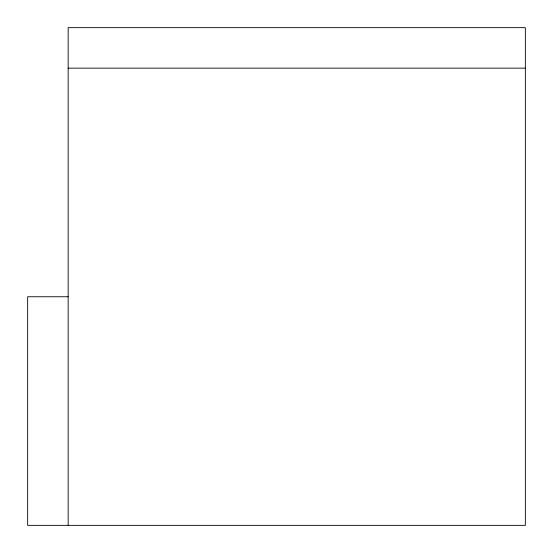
<?xml version="1.0" encoding="UTF-8"?>
<svg xmlns="http://www.w3.org/2000/svg" width="553" height="553" viewBox="0 0 553 553"><rect width="100%" height="100%" fill="white"/><g stroke="black" fill="none" stroke-linecap="round" stroke-linejoin="round"><path stroke-width="0.83" d="M68.157 68.157L525.35 68.157M68.157 296.754L27.65 296.754L27.65 525.35L525.35 525.35L525.35 27.65L68.157 27.65L68.157 525.35"/></g></svg>
